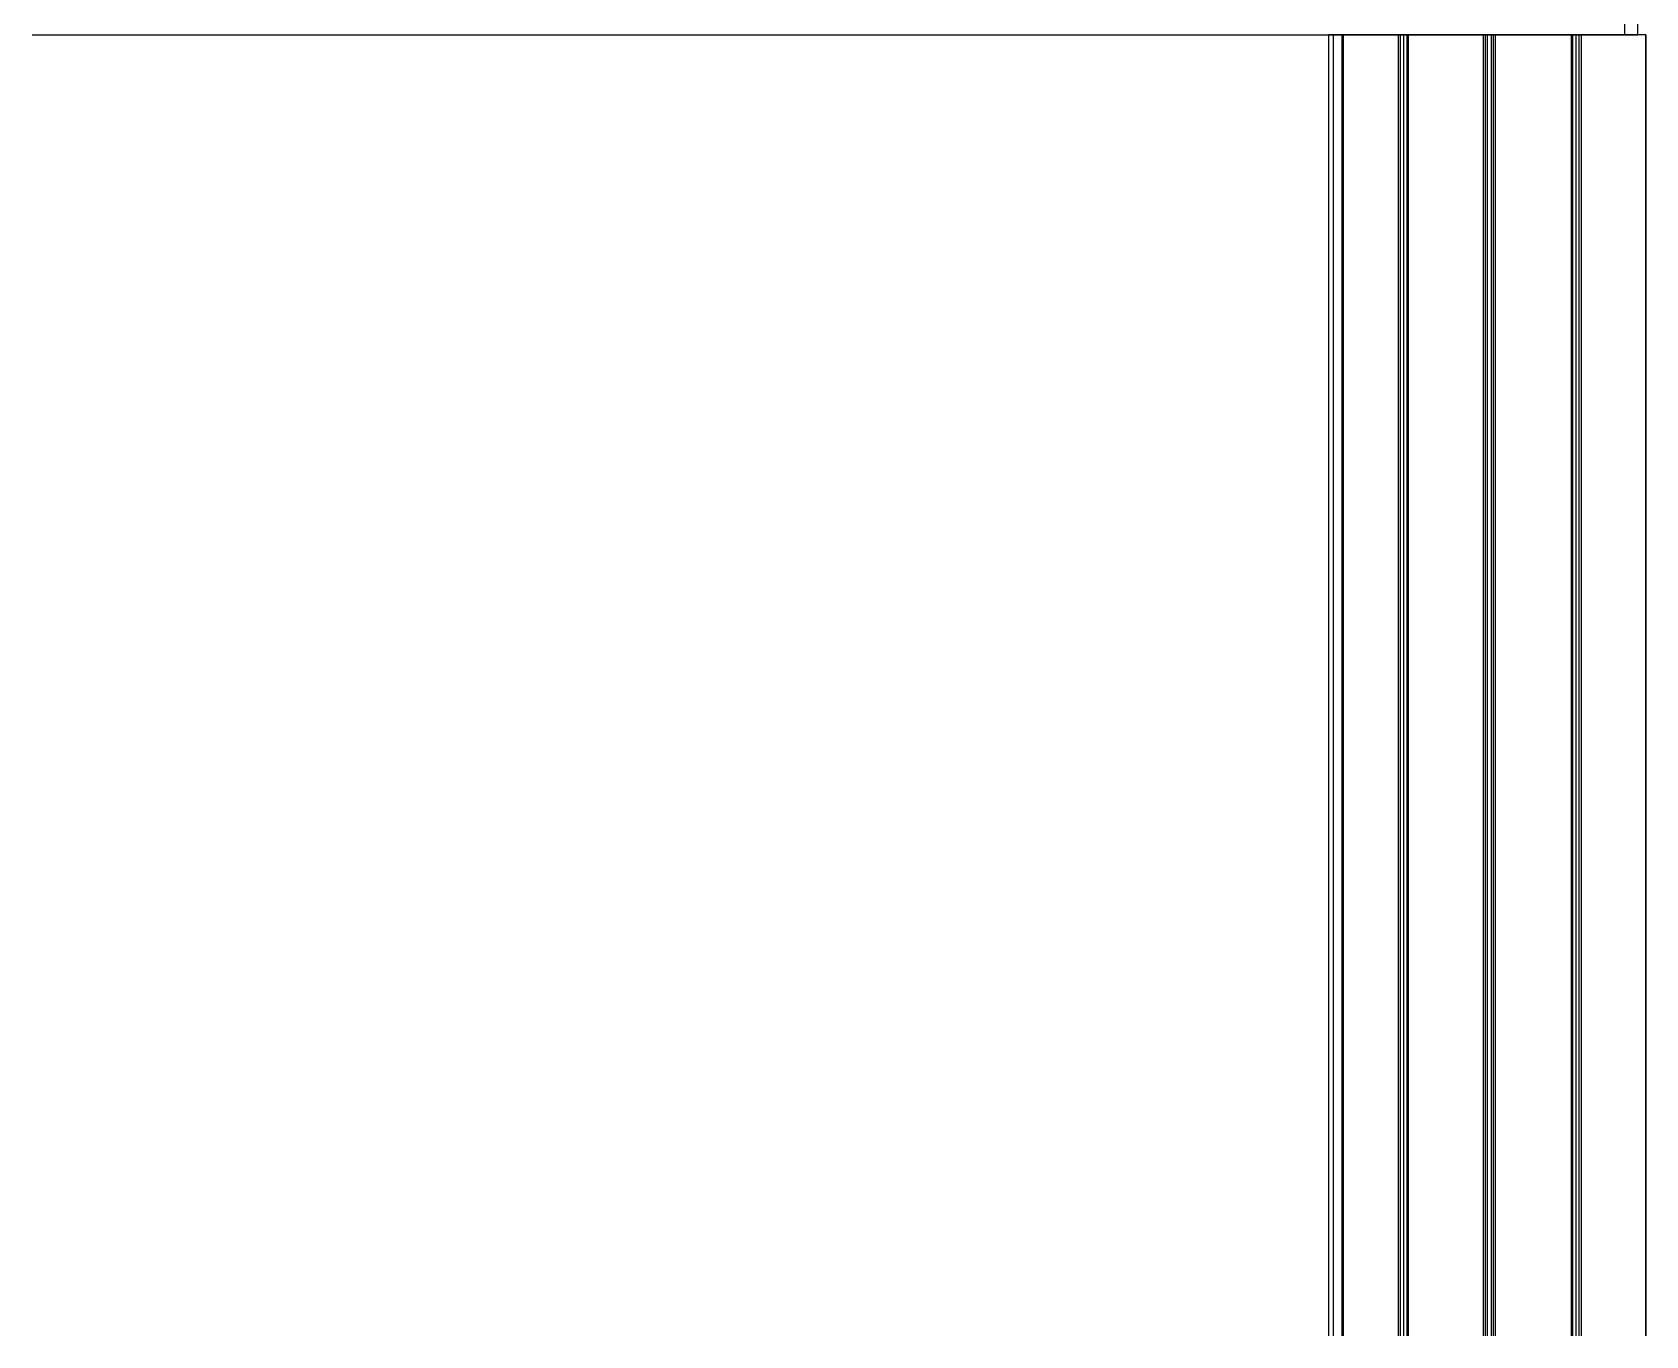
# Model space of a CAD drawing. Header units: millimetres. Extents: x 150937 to 394412, y 327166 to 584759.
# Drawn here: x 245018 to 245639, y 485355 to 485856 of the extents above; entities that cross this region are included whole.
import ezdxf

# ---------------------------------------------------------------- set-up
doc = ezdxf.new("R2010")
doc.units = ezdxf.units.MM

# ---------------------------------------------------------------- blocks, each defined once
blk = doc.blocks.new('C-1S DRUM RIGHT')
for p, q in [((112, 252.89), (112, 0)), ((117, 252.89), (117, 0)), ((-500, 0), (117.12, 0)), ((0, 0), (0, -500)), ((120, 0), (120, -500)), ((120.12, 0), (120.12, -500))]:
    blk.add_line(p, q)
at = {"color": 7, "linetype": 'Continuous', "lineweight": 25}
for p, q in [((-1.68, -500), (-1.68, 0)), ((-1.68, -500), (-1.68, 0)), ((3.46, 0), (-1.68, 0)), ((-1.68, 0), (-1.68, 0)), ((3.46, -500), (3.46, 0)), ((3.79, 0), (3.46, 0)), ((3.79, 0), (3.79, -500)), ((24.91, 0), (3.79, 0)), ((24.91, 0), (24.91, -500)), ((25.8, 0), (24.91, 0)), ((25.8, 0), (25.8, -500)), ((26.97, 0), (25.8, 0)), ((26.97, 0), (26.97, -500)), ((28.32, 0), (26.97, 0)), ((28.32, 0), (28.32, -500)), ((28.34, 0), (28.32, 0)), ((28.34, 0), (28.34, -500)), ((28.83, 0), (28.34, 0)), ((28.83, 0), (28.83, -500)), ((57.65, 0), (28.83, 0)), ((57.65, 0), (57.65, -500)), ((58.47, 0), (57.65, 0)), ((58.47, 0), (58.47, -500)), ((59.17, 0), (58.47, 0)), ((59.17, 0), (59.17, -500)), ((60.77, 0), (59.17, 0)), ((60.77, 0), (60.77, -500)), ((61.48, 0), (60.77, 0)), ((61.48, 0), (61.48, -500)), ((62.3, 0), (61.48, 0)), ((62.3, 0), (62.3, -500)), ((91.44, 0), (62.3, 0)), ((91.44, 0), (91.44, -500)), ((91.93, 0), (91.44, 0)), ((91.93, 0), (91.93, -500)), ((91.94, 0), (91.93, 0)), ((91.94, 0), (91.94, -500)), ((93.29, 0), (91.94, 0)), ((93.29, 0), (93.29, -500)), ((94.46, 0), (93.29, 0)), ((94.46, 0), (94.46, -500)), ((95.35, 0), (94.46, 0)), ((95.35, 0), (95.35, -500)), ((120.12, 0), (95.35, 0)), ((120.12, 0), (120.12, -500))]:
    blk.add_line(p, q, dxfattribs=at)

msp = doc.modelspace()

# ---------------------------------------------------------------- block references
msp.add_blockref('C-1S DRUM RIGHT', (245518.451, 485855.033))

doc.saveas('drawing.dxf')
